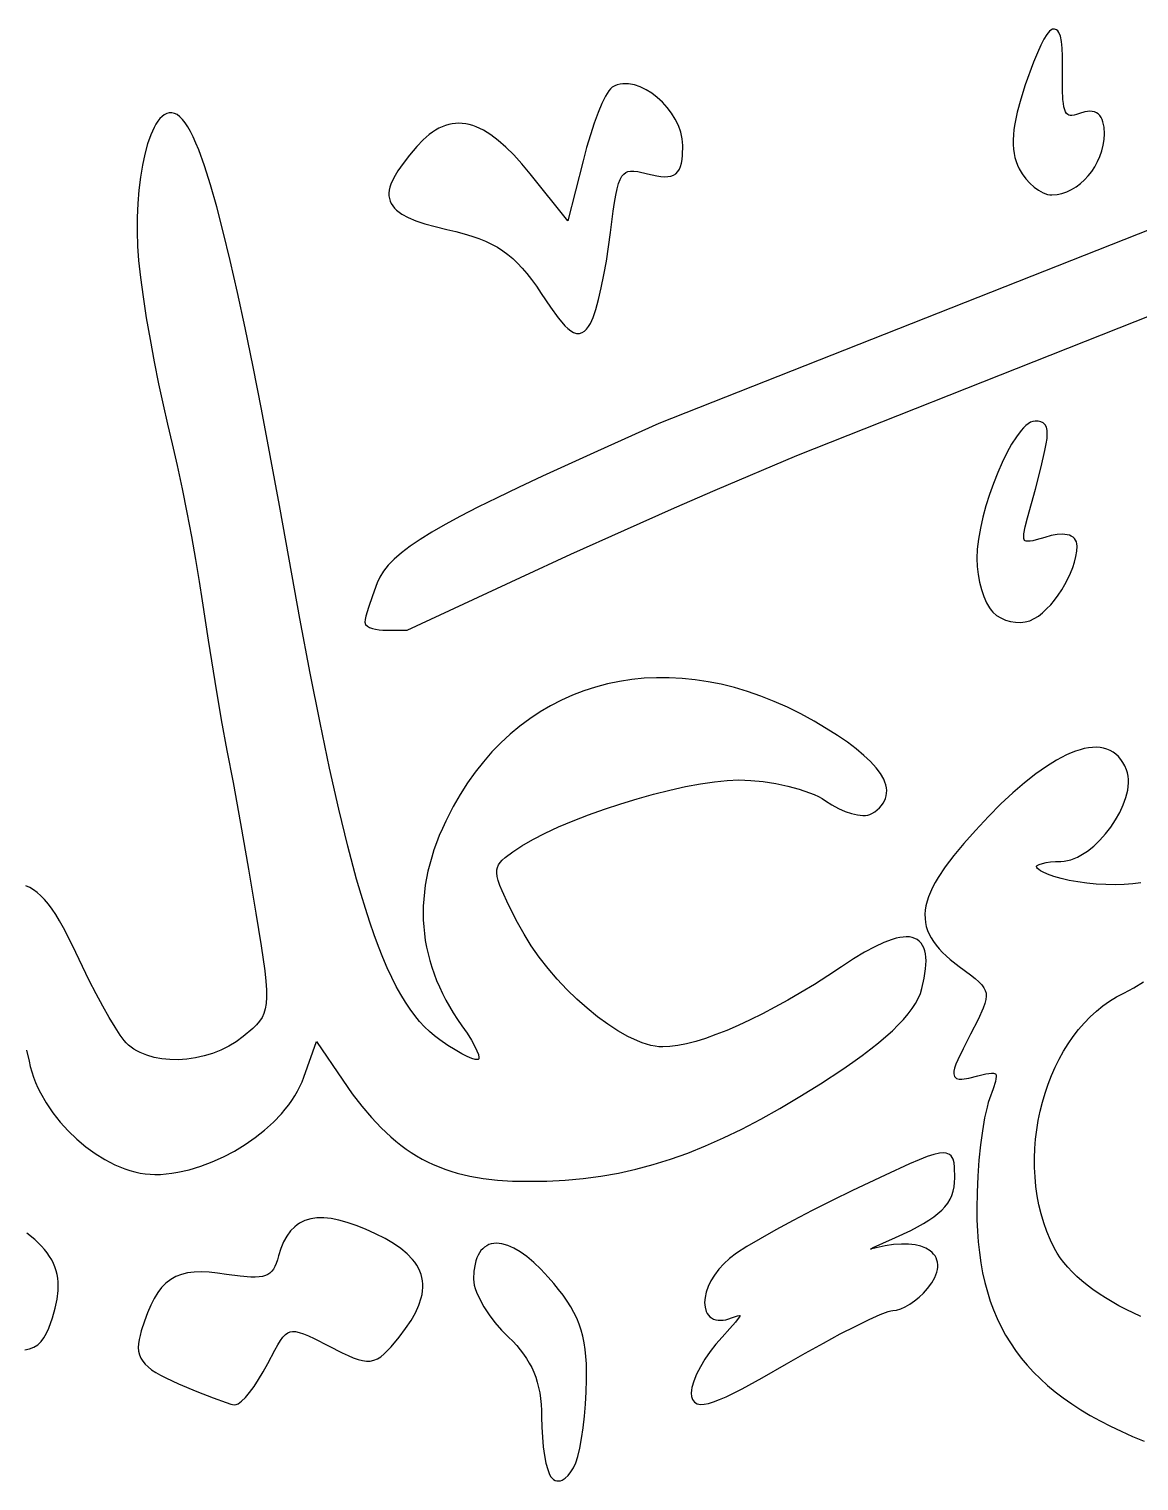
# Model space of a CAD drawing. Extents: x -592 to 638, y 287 to 852.
# Drawn here: x -273.5 to -230.3, y 401.2 to 457.8 of the extents above; entities that cross this region are included whole.
import ezdxf

# ---------------------------------------------------------------- set-up
doc = ezdxf.new("R2010")
doc.units = 0
doc.layers.add('COUCHE_1', color=18, linetype='CONTINUOUS')

msp = doc.modelspace()

# ---------------------------------------------------------------- linework, layer by layer
at = {"layer": 'COUCHE_1'}
for points in [[(-233.639, 457.763), (-233.705, 457.732), (-233.764, 457.685), (-233.87, 457.56), (-233.982, 457.377), (-234.103, 457.139), (-234.235, 456.842), (-234.379, 456.485), (-234.704, 455.592), (-234.883, 455.039), (-235.02, 454.535), (-235.114, 454.076), (-235.145, 453.86), (-235.166, 453.656), (-235.176, 453.461), (-235.176, 453.275), (-235.165, 453.098), (-235.142, 452.929), (-235.109, 452.769), (-235.065, 452.616), (-235.01, 452.471), (-234.944, 452.333), (-234.821, 452.13), (-234.679, 451.941), (-234.522, 451.769), (-234.356, 451.618), (-234.184, 451.493), (-234.01, 451.396), (-233.839, 451.334), (-233.751, 451.317), (-233.667, 451.311), (-233.469, 451.325), (-233.275, 451.365), (-233.085, 451.43), (-232.901, 451.517), (-232.724, 451.625), (-232.556, 451.751), (-232.398, 451.894), (-232.251, 452.053), (-232.116, 452.226), (-231.995, 452.411), (-231.888, 452.607), (-231.797, 452.812), (-231.724, 453.024), (-231.67, 453.243), (-231.637, 453.467), (-231.625, 453.693), (-231.638, 453.945), (-231.678, 454.154), (-231.71, 454.248), (-231.751, 454.33), (-231.801, 454.402), (-231.862, 454.462), (-231.932, 454.51), (-232.011, 454.543), (-232.096, 454.562), (-232.186, 454.568), (-232.281, 454.561), (-232.383, 454.543), (-232.593, 454.477), (-232.709, 454.437), (-232.807, 454.412), (-232.89, 454.402), (-232.956, 454.405), (-233.01, 454.419), (-233.054, 454.445), (-233.094, 454.485), (-233.133, 454.544), (-233.168, 454.627), (-233.198, 454.735), (-233.222, 454.867), (-233.24, 455.023), (-233.259, 455.416), (-233.256, 455.914), (-233.251, 456.343), (-233.256, 456.715), (-233.272, 457.029), (-233.299, 457.285), (-233.338, 457.486), (-233.393, 457.634), (-233.435, 457.696), (-233.491, 457.745), (-233.563, 457.77)], [(-257.033, 454.082), (-257.163, 454.055), (-257.293, 454.017), (-257.421, 453.967), (-257.547, 453.908), (-257.672, 453.837), (-257.796, 453.756), (-257.92, 453.664), (-258.162, 453.452), (-258.4, 453.199), (-258.692, 452.854), (-258.94, 452.537), (-259.142, 452.246), (-259.3, 451.978), (-259.411, 451.73), (-259.45, 451.61), (-259.476, 451.495), (-259.489, 451.383), (-259.488, 451.274), (-259.473, 451.169), (-259.444, 451.068), (-259.401, 450.972), (-259.344, 450.88), (-259.274, 450.794), (-259.192, 450.714), (-259.097, 450.637), (-258.989, 450.564), (-258.74, 450.43), (-258.439, 450.306), (-258.088, 450.189), (-257.685, 450.076), (-257.229, 449.966), (-256.88, 449.883), (-256.559, 449.797), (-256.261, 449.706), (-255.985, 449.61), (-255.729, 449.506), (-255.49, 449.394), (-255.267, 449.273), (-255.056, 449.139), (-254.856, 448.993), (-254.663, 448.833), (-254.477, 448.656), (-254.295, 448.461), (-254.114, 448.247), (-253.932, 448.012), (-253.748, 447.755), (-253.559, 447.473), (-253.199, 446.937), (-252.895, 446.521), (-252.76, 446.354), (-252.635, 446.216), (-252.517, 446.104), (-252.405, 446.017), (-252.295, 445.956), (-252.185, 445.922), (-252.074, 445.919), (-251.969, 445.949), (-251.875, 446.007), (-251.792, 446.088), (-251.715, 446.189), (-251.641, 446.31), (-251.539, 446.538), (-251.433, 446.855), (-251.325, 447.245), (-251.218, 447.698), (-251.115, 448.198), (-251.019, 448.732), (-250.932, 449.286), (-250.859, 449.844), (-250.754, 450.675), (-250.704, 451.014), (-250.653, 451.305), (-250.6, 451.551), (-250.543, 451.753), (-250.482, 451.914), (-250.416, 452.036), (-250.345, 452.123), (-250.269, 452.182), (-250.182, 452.218), (-250.076, 452.237), (-249.948, 452.236), (-249.798, 452.219), (-249.415, 452.136), (-249.054, 452.056), (-248.897, 452.032), (-248.755, 452.021), (-248.627, 452.024), (-248.509, 452.042), (-248.403, 452.08), (-248.31, 452.138), (-248.233, 452.217), (-248.173, 452.313), (-248.128, 452.424), (-248.095, 452.551), (-248.072, 452.694), (-248.057, 452.856), (-248.047, 453.237), (-248.052, 453.368), (-248.068, 453.5), (-248.126, 453.758), (-248.217, 454.013), (-248.338, 454.259), (-248.485, 454.494), (-248.654, 454.715), (-248.841, 454.92), (-249.042, 455.105), (-249.255, 455.268), (-249.477, 455.406), (-249.703, 455.516), (-249.931, 455.593), (-250.156, 455.635), (-250.27, 455.642), (-250.381, 455.637), (-250.489, 455.622), (-250.595, 455.595), (-250.697, 455.555), (-250.798, 455.501), (-250.862, 455.447), (-250.927, 455.368), (-251.056, 455.157), (-251.195, 454.869), (-251.343, 454.514), (-251.494, 454.102), (-251.645, 453.645), (-251.792, 453.152), (-251.93, 452.637), (-252.519, 450.306), (-253.992, 452.137), (-254.316, 452.525), (-254.63, 452.871), (-254.936, 453.174), (-255.233, 453.434), (-255.523, 453.652), (-255.806, 453.827), (-255.948, 453.9), (-256.087, 453.961), (-256.225, 454.011), (-256.362, 454.051), (-256.498, 454.079), (-256.633, 454.097), (-256.767, 454.103), (-256.901, 454.098)], [(-236.581, 436.845), (-236.545, 436.537), (-236.489, 436.235), (-236.415, 435.945), (-236.324, 435.676), (-236.219, 435.435), (-236.102, 435.231), (-236.037, 435.142), (-235.969, 435.065), (-235.823, 434.942), (-235.656, 434.84), (-235.474, 434.76), (-235.283, 434.704), (-235.087, 434.671), (-234.892, 434.664), (-234.703, 434.685), (-234.525, 434.734), (-234.359, 434.813), (-234.195, 434.916), (-234.032, 435.044), (-233.872, 435.191), (-233.716, 435.356), (-233.566, 435.537), (-233.422, 435.73), (-233.286, 435.934), (-233.159, 436.145), (-233.045, 436.362), (-232.942, 436.581), (-232.855, 436.801), (-232.784, 437.019), (-232.73, 437.233), (-232.697, 437.441), (-232.685, 437.64), (-232.691, 437.722), (-232.71, 437.799), (-232.743, 437.87), (-232.788, 437.932), (-232.846, 437.985), (-232.912, 438.027), (-232.986, 438.058), (-233.07, 438.081), (-233.25, 438.1), (-233.458, 438.088), (-233.693, 438.045), (-233.949, 437.975), (-234.28, 437.878), (-234.41, 437.848), (-234.52, 437.83), (-234.606, 437.824), (-234.668, 437.831), (-234.706, 437.844), (-234.729, 437.862), (-234.746, 437.89), (-234.759, 437.939), (-234.764, 438.013), (-234.758, 438.111), (-234.709, 438.382), (-234.616, 438.744), (-234.312, 439.856), (-234.086, 440.718), (-233.937, 441.362), (-233.889, 441.614), (-233.859, 441.825), (-233.847, 442), (-233.852, 442.145), (-233.878, 442.266), (-233.929, 442.366), (-234.006, 442.44), (-234.1, 442.482), (-234.202, 442.501), (-234.314, 442.506), (-234.407, 442.493), (-234.503, 442.457), (-234.595, 442.402), (-234.686, 442.33), (-234.777, 442.243), (-234.869, 442.14), (-235.052, 441.897), (-235.237, 441.604), (-235.421, 441.268), (-235.602, 440.898), (-235.777, 440.498), (-235.943, 440.078), (-236.096, 439.644), (-236.235, 439.203), (-236.355, 438.763), (-236.454, 438.33), (-236.529, 437.913), (-236.577, 437.517), (-236.593, 437.15)], [(-247.595, 404.312), (-247.488, 404.248), (-247.359, 404.222), (-247.212, 404.228), (-247.042, 404.26), (-246.846, 404.32), (-246.62, 404.405), (-246.361, 404.518), (-246.067, 404.659), (-245.736, 404.828), (-244.954, 405.254), (-244, 405.802), (-243.272, 406.221), (-242.569, 406.61), (-241.909, 406.964), (-241.308, 407.272), (-240.784, 407.525), (-240.356, 407.716), (-240.041, 407.836), (-239.937, 407.864), (-239.864, 407.874), (-239.721, 407.892), (-239.553, 407.944), (-239.377, 408.025), (-239.197, 408.129), (-239.016, 408.254), (-238.839, 408.398), (-238.671, 408.556), (-238.516, 408.727), (-238.35, 408.949), (-238.228, 409.164), (-238.151, 409.367), (-238.127, 409.469), (-238.115, 409.566), (-238.114, 409.661), (-238.124, 409.752), (-238.146, 409.84), (-238.178, 409.923), (-238.221, 410.001), (-238.275, 410.074), (-238.337, 410.14), (-238.41, 410.202), (-238.576, 410.302), (-238.773, 410.379), (-238.999, 410.432), (-239.253, 410.461), (-239.532, 410.464), (-239.835, 410.442), (-240.163, 410.393), (-240.51, 410.318), (-240.738, 410.265), (-240.626, 410.324), (-240.253, 410.502), (-239.763, 410.721), (-239.166, 410.996), (-238.906, 411.129), (-238.671, 411.259), (-238.46, 411.388), (-238.272, 411.517), (-238.105, 411.648), (-237.958, 411.781), (-237.832, 411.918), (-237.725, 412.059), (-237.637, 412.207), (-237.568, 412.36), (-237.515, 412.52), (-237.48, 412.686), (-237.459, 412.86), (-237.453, 413.042), (-237.46, 413.457), (-237.479, 413.627), (-237.519, 413.77), (-237.553, 413.838), (-237.596, 413.896), (-237.651, 413.944), (-237.716, 413.98), (-237.789, 414.003), (-237.871, 414.014), (-238.047, 414.003), (-238.263, 413.954), (-238.524, 413.869), (-238.838, 413.747), (-239.213, 413.586), (-240.168, 413.147), (-241.437, 412.543), (-242.228, 412.158), (-243.003, 411.767), (-243.742, 411.382), (-244.426, 411.013), (-245.035, 410.671), (-245.55, 410.366), (-245.953, 410.108), (-246.225, 409.907), (-246.45, 409.698), (-246.645, 409.48), (-246.81, 409.257), (-246.946, 409.032), (-247.053, 408.809), (-247.13, 408.592), (-247.177, 408.382), (-247.194, 408.184), (-247.179, 408.001), (-247.131, 407.839), (-247.091, 407.762), (-247.044, 407.694), (-246.986, 407.635), (-246.92, 407.585), (-246.845, 407.545), (-246.762, 407.517), (-246.673, 407.5), (-246.578, 407.494), (-246.476, 407.5), (-246.369, 407.518), (-246.256, 407.547), (-246.141, 407.587), (-245.917, 407.664), (-245.839, 407.683), (-245.811, 407.686), (-245.815, 407.679), (-245.852, 407.615), (-245.992, 407.427), (-246.211, 407.171), (-246.512, 406.844), (-246.752, 406.571), (-246.977, 406.281), (-247.18, 405.983), (-247.358, 405.687), (-247.506, 405.399), (-247.619, 405.129), (-247.691, 404.884), (-247.711, 404.769), (-247.718, 404.662), (-247.707, 404.529), (-247.668, 404.41)], [(-268.986, 405.787), (-268.87, 405.678), (-268.732, 405.571), (-268.572, 405.466), (-268.388, 405.361), (-268.18, 405.253), (-267.686, 405.026), (-266.973, 404.724), (-266.33, 404.47), (-265.828, 404.291), (-265.647, 404.236), (-265.516, 404.208), (-265.443, 404.214), (-265.368, 404.244), (-265.231, 404.341), (-265.08, 404.49), (-264.917, 404.685), (-264.745, 404.92), (-264.567, 405.191), (-264.388, 405.491), (-264.213, 405.813), (-263.939, 406.335), (-263.823, 406.539), (-263.716, 406.708), (-263.617, 406.842), (-263.523, 406.94), (-263.433, 407.007), (-263.341, 407.047), (-263.241, 407.063), (-263.123, 407.056), (-262.983, 407.025), (-262.817, 406.968), (-262.623, 406.886), (-262.4, 406.78), (-261.848, 406.499), (-261.309, 406.226), (-261.082, 406.12), (-260.878, 406.033), (-260.694, 405.968), (-260.524, 405.924), (-260.366, 405.904), (-260.216, 405.908), (-260.074, 405.939), (-259.938, 405.997), (-259.807, 406.079), (-259.678, 406.185), (-259.546, 406.313), (-259.407, 406.466), (-259.093, 406.844), (-258.841, 407.173), (-258.627, 407.488), (-258.454, 407.791), (-258.321, 408.083), (-258.229, 408.364), (-258.197, 408.503), (-258.177, 408.639), (-258.168, 408.772), (-258.169, 408.903), (-258.181, 409.032), (-258.204, 409.158), (-258.238, 409.283), (-258.284, 409.404), (-258.34, 409.523), (-258.406, 409.639), (-258.483, 409.752), (-258.572, 409.865), (-258.777, 410.078), (-259.025, 410.285), (-259.313, 410.484), (-259.643, 410.677), (-260.013, 410.866), (-260.403, 411.043), (-260.77, 411.19), (-261.115, 411.308), (-261.439, 411.396), (-261.743, 411.454), (-262.027, 411.481), (-262.292, 411.478), (-262.538, 411.442), (-262.763, 411.375), (-262.871, 411.327), (-262.972, 411.273), (-263.068, 411.21), (-263.161, 411.137), (-263.325, 410.973), (-263.471, 410.776), (-263.595, 410.549), (-263.701, 410.293), (-263.788, 410.01), (-263.834, 409.847), (-263.882, 409.707), (-263.935, 409.587), (-263.992, 409.486), (-264.055, 409.402), (-264.126, 409.334), (-264.207, 409.278), (-264.301, 409.235), (-264.412, 409.202), (-264.542, 409.181), (-264.694, 409.171), (-264.866, 409.172), (-265.288, 409.208), (-265.816, 409.284), (-266.17, 409.335), (-266.498, 409.368), (-266.8, 409.381), (-267.078, 409.372), (-267.335, 409.34), (-267.572, 409.283), (-267.791, 409.198), (-267.991, 409.086), (-268.175, 408.944), (-268.342, 408.773), (-268.496, 408.572), (-268.638, 408.341), (-268.77, 408.079), (-268.895, 407.784), (-269.016, 407.455), (-269.134, 407.09), (-269.185, 406.909), (-269.222, 406.741), (-269.245, 406.582), (-269.251, 406.432), (-269.24, 406.289), (-269.208, 406.153), (-269.156, 406.024), (-269.081, 405.903)], [(-253.544, 403.73), (-253.537, 403.331), (-253.514, 402.941), (-253.479, 402.573), (-253.431, 402.234), (-253.374, 401.935), (-253.307, 401.682), (-253.231, 401.486), (-253.186, 401.406), (-253.136, 401.342), (-253.079, 401.295), (-253.017, 401.262), (-252.95, 401.244), (-252.882, 401.24), (-252.814, 401.249), (-252.745, 401.272), (-252.624, 401.343), (-252.508, 401.451), (-252.4, 401.589), (-252.301, 401.756), (-252.213, 401.95), (-252.134, 402.197), (-252.059, 402.514), (-251.991, 402.887), (-251.93, 403.307), (-251.878, 403.759), (-251.837, 404.23), (-251.808, 404.709), (-251.793, 405.182), (-251.791, 405.503), (-251.799, 405.805), (-251.817, 406.091), (-251.845, 406.363), (-251.885, 406.622), (-251.938, 406.872), (-252.003, 407.112), (-252.082, 407.345), (-252.175, 407.574), (-252.284, 407.798), (-252.408, 408.021), (-252.548, 408.244), (-252.705, 408.469), (-252.88, 408.698), (-253.072, 408.933), (-253.284, 409.176), (-253.571, 409.482), (-253.851, 409.748), (-254.121, 409.974), (-254.38, 410.16), (-254.628, 410.306), (-254.865, 410.411), (-255.088, 410.475), (-255.198, 410.491), (-255.303, 410.496), (-255.405, 410.49), (-255.502, 410.472), (-255.595, 410.442), (-255.682, 410.4), (-255.764, 410.347), (-255.839, 410.282), (-255.906, 410.207), (-255.967, 410.122), (-256.02, 410.026), (-256.066, 409.922), (-256.105, 409.807), (-256.137, 409.682), (-256.179, 409.408), (-256.193, 409.093), (-256.186, 408.98), (-256.164, 408.859), (-256.129, 408.731), (-256.082, 408.595), (-255.956, 408.314), (-255.79, 408.016), (-255.59, 407.711), (-255.361, 407.408), (-255.108, 407.115), (-254.839, 406.843), (-254.67, 406.677), (-254.515, 406.512), (-254.374, 406.346), (-254.244, 406.178), (-254.127, 406.007), (-254.022, 405.832), (-253.928, 405.654), (-253.845, 405.47), (-253.772, 405.281), (-253.711, 405.085), (-253.659, 404.882), (-253.617, 404.67), (-253.585, 404.45), (-253.562, 404.221), (-253.549, 403.982)]]:
    msp.add_lwpolyline(points, close=True, dxfattribs=at)
for points in [[(-273.603, 418.015), (-273.505, 417.581), (-273.458, 417.375), (-273.399, 417.167), (-273.33, 416.96), (-273.25, 416.755), (-273.16, 416.551), (-273.06, 416.349), (-272.836, 415.956), (-272.579, 415.576), (-272.293, 415.212), (-271.983, 414.868), (-271.65, 414.547), (-271.298, 414.252), (-270.932, 413.985), (-270.555, 413.751), (-270.361, 413.647), (-270.167, 413.552), (-269.972, 413.466), (-269.776, 413.391), (-269.579, 413.326), (-269.382, 413.272), (-269.185, 413.229), (-268.989, 413.198), (-268.795, 413.179), (-268.602, 413.173), (-268.383, 413.178), (-268.163, 413.194), (-267.94, 413.221), (-267.716, 413.257), (-267.267, 413.357), (-266.817, 413.492), (-266.371, 413.66), (-265.933, 413.859), (-265.507, 414.084), (-265.095, 414.335), (-264.702, 414.609), (-264.332, 414.902), (-263.988, 415.214), (-263.675, 415.54), (-263.53, 415.709), (-263.395, 415.881), (-263.27, 416.055), (-263.154, 416.232), (-263.049, 416.411), (-262.955, 416.592), (-262.872, 416.774), (-262.802, 416.957), (-262.316, 418.35), (-261.288, 416.839), (-260.917, 416.315), (-260.547, 415.833), (-260.175, 415.392), (-259.798, 414.993), (-259.416, 414.633), (-259.22, 414.466), (-259.023, 414.31), (-258.822, 414.163), (-258.618, 414.024), (-258.411, 413.895), (-258.2, 413.775), (-257.984, 413.663), (-257.765, 413.559), (-257.54, 413.464), (-257.311, 413.377), (-257.076, 413.298), (-256.836, 413.227), (-256.339, 413.107), (-255.815, 413.017), (-255.264, 412.954), (-254.682, 412.918), (-254.068, 412.906), (-253.336, 412.918), (-252.621, 412.955), (-251.921, 413.018), (-251.232, 413.109), (-250.551, 413.228), (-249.875, 413.376), (-249.201, 413.555), (-248.525, 413.765), (-247.844, 414.008), (-247.156, 414.284), (-246.456, 414.596), (-245.742, 414.942), (-245.011, 415.326), (-244.259, 415.747), (-243.483, 416.207), (-242.679, 416.708), (-241.815, 417.274), (-241.424, 417.544), (-241.062, 417.805), (-240.727, 418.058), (-240.418, 418.303), (-240.137, 418.54), (-239.881, 418.771), (-239.65, 418.994), (-239.445, 419.212), (-239.265, 419.423), (-239.11, 419.63), (-238.978, 419.832), (-238.871, 420.03), (-238.787, 420.225), (-238.728, 420.415), (-238.639, 420.819), (-238.586, 421.177), (-238.57, 421.489), (-238.576, 421.631), (-238.592, 421.762), (-238.618, 421.882), (-238.654, 421.992), (-238.702, 422.092), (-238.762, 422.18), (-238.833, 422.256), (-238.916, 422.318), (-239.009, 422.366), (-239.111, 422.399), (-239.221, 422.419), (-239.339, 422.425), (-239.464, 422.418), (-239.597, 422.399), (-239.737, 422.368), (-239.887, 422.325), (-240.209, 422.205), (-240.567, 422.038), (-240.961, 421.825), (-241.391, 421.567), (-241.858, 421.262), (-242.393, 420.909), (-242.921, 420.574), (-243.441, 420.257), (-243.954, 419.96), (-244.455, 419.682), (-244.945, 419.425), (-245.422, 419.189), (-245.883, 418.975), (-246.328, 418.784), (-246.753, 418.616), (-247.159, 418.472), (-247.543, 418.353), (-247.904, 418.26), (-248.238, 418.193), (-248.546, 418.152), (-248.824, 418.138), (-248.972, 418.145), (-249.127, 418.165), (-249.289, 418.198), (-249.458, 418.244), (-249.633, 418.302), (-249.812, 418.372), (-250.187, 418.547), (-250.574, 418.765), (-250.97, 419.022), (-251.371, 419.316), (-251.773, 419.642), (-252.17, 419.996), (-252.559, 420.376), (-252.935, 420.777), (-253.294, 421.196), (-253.633, 421.629), (-253.946, 422.073), (-254.229, 422.524), (-254.48, 422.979), (-254.829, 423.673), (-255.081, 424.212), (-255.169, 424.429), (-255.233, 424.616), (-255.274, 424.777), (-255.292, 424.913), (-255.288, 425.028), (-255.266, 425.129), (-255.224, 425.222), (-255.161, 425.314), (-255.074, 425.409), (-254.963, 425.508), (-254.669, 425.734), (-254.312, 425.972), (-253.89, 426.215), (-253.411, 426.46), (-252.884, 426.703), (-252.317, 426.942), (-251.719, 427.175), (-251.097, 427.398), (-250.461, 427.608), (-249.819, 427.804), (-249.18, 427.982), (-248.551, 428.14), (-247.94, 428.274), (-247.358, 428.384), (-246.811, 428.465), (-246.31, 428.515), (-245.861, 428.533), (-245.393, 428.516), (-244.909, 428.468), (-244.424, 428.393), (-243.953, 428.293), (-243.509, 428.173), (-243.107, 428.034), (-242.928, 427.961), (-242.765, 427.884), (-242.62, 427.805), (-242.491, 427.723), (-242.24, 427.562), (-241.982, 427.423), (-241.725, 427.31), (-241.477, 427.225), (-241.244, 427.169), (-241.032, 427.147), (-240.932, 427.15), (-240.84, 427.162), (-240.754, 427.186), (-240.68, 427.222), (-240.568, 427.297), (-240.469, 427.374), (-240.381, 427.454), (-240.305, 427.539), (-240.24, 427.627), (-240.187, 427.72), (-240.147, 427.816), (-240.119, 427.916), (-240.104, 428.019), (-240.102, 428.123), (-240.113, 428.23), (-240.136, 428.338), (-240.17, 428.447), (-240.218, 428.558), (-240.343, 428.781), (-240.515, 429.011), (-240.729, 429.247), (-240.988, 429.491), (-241.29, 429.742), (-241.635, 430.001), (-242.024, 430.267), (-242.457, 430.541), (-242.933, 430.823), (-243.449, 431.106), (-243.967, 431.362), (-244.485, 431.593), (-245.003, 431.798), (-245.519, 431.976), (-246.035, 432.13), (-246.548, 432.257), (-247.059, 432.359), (-247.566, 432.436), (-248.07, 432.487), (-248.569, 432.513), (-249.064, 432.515), (-249.553, 432.491), (-250.035, 432.443), (-250.511, 432.37), (-250.98, 432.272), (-251.441, 432.151), (-251.893, 432.004), (-252.336, 431.834), (-252.769, 431.64), (-253.192, 431.422), (-253.604, 431.181), (-254.004, 430.916), (-254.392, 430.628), (-254.768, 430.316), (-255.13, 429.982), (-255.478, 429.624), (-255.812, 429.244), (-256.131, 428.841), (-256.434, 428.416), (-256.721, 427.969), (-256.991, 427.5), (-257.28, 426.932), (-257.41, 426.649), (-257.529, 426.368), (-257.638, 426.088), (-257.737, 425.809), (-257.825, 425.532), (-257.903, 425.255), (-257.97, 424.98), (-258.028, 424.705), (-258.074, 424.432), (-258.111, 424.16), (-258.137, 423.889), (-258.152, 423.62), (-258.157, 423.351), (-258.152, 423.084), (-258.136, 422.817), (-258.11, 422.552), (-258.073, 422.288), (-258.026, 422.025), (-257.968, 421.764), (-257.9, 421.503), (-257.822, 421.244), (-257.733, 420.986), (-257.634, 420.729), (-257.524, 420.473), (-257.404, 420.218), (-257.274, 419.965), (-257.134, 419.713), (-256.983, 419.462), (-256.821, 419.212), (-256.651, 418.964), (-256.446, 418.668), (-256.28, 418.407), (-256.151, 418.181), (-256.06, 417.99), (-256.005, 417.839), (-255.985, 417.728), (-255.986, 417.696), (-255.991, 417.675), (-255.997, 417.665), (-256.003, 417.66), (-256.015, 417.654), (-256.035, 417.65), (-256.129, 417.655), (-256.265, 417.693), (-256.442, 417.766), (-256.657, 417.875), (-256.907, 418.02), (-257.192, 418.2), (-257.509, 418.417), (-257.713, 418.569), (-257.911, 418.738), (-258.106, 418.925), (-258.296, 419.132), (-258.483, 419.359), (-258.668, 419.608), (-258.849, 419.879), (-259.028, 420.174), (-259.205, 420.495), (-259.38, 420.841), (-259.553, 421.214), (-259.725, 421.615), (-259.896, 422.046), (-260.067, 422.506), (-260.237, 422.998), (-260.407, 423.522), (-260.577, 424.079), (-260.748, 424.67), (-261.092, 425.96), (-261.442, 427.399), (-261.801, 428.995), (-262.172, 430.758), (-262.556, 432.695), (-262.956, 434.815), (-263.376, 437.126), (-263.754, 439.221), (-264.115, 441.167), (-264.458, 442.966), (-264.784, 444.621), (-265.095, 446.136), (-265.391, 447.513), (-265.673, 448.756), (-265.941, 449.868), (-266.197, 450.851), (-266.441, 451.71), (-266.675, 452.446), (-266.898, 453.064), (-267.006, 453.331), (-267.113, 453.569), (-267.217, 453.779), (-267.321, 453.962), (-267.423, 454.119), (-267.526, 454.25), (-267.63, 454.356), (-267.736, 454.436), (-267.836, 454.485), (-267.94, 454.51), (-268.044, 454.508), (-268.145, 454.482), (-268.24, 454.434), (-268.328, 454.367), (-268.411, 454.283), (-268.489, 454.184), (-268.564, 454.07), (-268.636, 453.94), (-268.768, 453.645), (-268.888, 453.297), (-268.996, 452.904), (-269.089, 452.47), (-269.167, 452.001), (-269.228, 451.502), (-269.272, 450.979), (-269.296, 450.437), (-269.3, 449.882), (-269.283, 449.319), (-269.242, 448.753), (-269.169, 448.095), (-269.067, 447.345), (-268.941, 446.53), (-268.796, 445.676), (-268.635, 444.808), (-268.464, 443.952), (-268.287, 443.135), (-268.109, 442.383), (-267.927, 441.621), (-267.738, 440.776), (-267.548, 439.874), (-267.361, 438.943), (-267.183, 438.013), (-267.021, 437.111), (-266.878, 436.265), (-266.762, 435.504), (-266.534, 433.979), (-266.276, 432.371), (-266.02, 430.872), (-265.798, 429.674), (-265.563, 428.437), (-265.273, 426.832), (-264.965, 425.065), (-264.675, 423.344), (-264.469, 422.074), (-264.33, 421.098), (-264.288, 420.705), (-264.263, 420.367), (-264.259, 420.078), (-264.273, 419.832), (-264.307, 419.623), (-264.36, 419.443), (-264.434, 419.283), (-264.529, 419.137), (-264.648, 418.995), (-264.792, 418.853), (-265.162, 418.539), (-265.436, 418.338), (-265.729, 418.162), (-266.038, 418.012), (-266.36, 417.887), (-266.69, 417.787), (-267.024, 417.713), (-267.36, 417.665), (-267.693, 417.642), (-268.019, 417.646), (-268.335, 417.675), (-268.637, 417.731), (-268.921, 417.812), (-269.185, 417.92), (-269.306, 417.982), (-269.421, 418.051), (-269.529, 418.126), (-269.63, 418.208), (-269.723, 418.295), (-269.807, 418.388), (-269.963, 418.599), (-270.158, 418.902), (-270.384, 419.281), (-270.632, 419.721), (-270.895, 420.209), (-271.163, 420.729), (-271.43, 421.267), (-271.688, 421.811), (-272.013, 422.482), (-272.169, 422.777), (-272.32, 423.046), (-272.467, 423.289), (-272.612, 423.507), (-272.756, 423.702), (-272.899, 423.874), (-273.042, 424.024), (-273.187, 424.152), (-273.333, 424.259), (-273.483, 424.346), (-273.635, 424.413)], [(-225.672, 451.608), (-248.981, 442.406), (-251.367, 441.335), (-253.511, 440.359), (-254.439, 439.924), (-255.277, 439.522), (-256.03, 439.149), (-256.701, 438.803), (-257.296, 438.481), (-257.819, 438.181), (-258.275, 437.899), (-258.668, 437.632), (-259.002, 437.379), (-259.283, 437.135), (-259.514, 436.899), (-259.7, 436.666), (-259.845, 436.434), (-259.95, 436.204), (-260.136, 435.697), (-260.287, 435.249), (-260.39, 434.904), (-260.42, 434.78), (-260.433, 434.68), (-260.402, 434.589), (-260.331, 434.52), (-260.242, 434.47), (-260.136, 434.432), (-260.014, 434.401), (-259.877, 434.379), (-259.727, 434.365), (-259.569, 434.36), (-258.782, 434.36), (-254.361, 436.42), (-252.401, 437.322), (-250.32, 438.263), (-248.364, 439.131), (-246.784, 439.815), (-243.607, 441.161), (-211.943, 453.702)], [(-230.199, 424.527), (-230.511, 424.484), (-230.848, 424.459), (-231.203, 424.45), (-231.569, 424.457), (-231.938, 424.479), (-232.304, 424.514), (-232.66, 424.563), (-232.999, 424.623), (-233.313, 424.693), (-233.596, 424.772), (-233.839, 424.859), (-234.037, 424.952), (-234.114, 424.998), (-234.177, 425.044), (-234.223, 425.088), (-234.253, 425.128), (-234.269, 425.161), (-234.272, 425.18), (-234.238, 425.208), (-234.158, 425.245), (-234.04, 425.282), (-233.892, 425.314), (-233.719, 425.339), (-233.528, 425.355), (-233.317, 425.362), (-233.192, 425.37), (-233.062, 425.392), (-232.932, 425.426), (-232.801, 425.473), (-232.672, 425.53), (-232.541, 425.599), (-232.288, 425.762), (-232.041, 425.959), (-231.805, 426.184), (-231.581, 426.432), (-231.375, 426.699), (-231.189, 426.979), (-231.026, 427.267), (-230.891, 427.56), (-230.786, 427.853), (-230.717, 428.139), (-230.696, 428.281), (-230.686, 428.418), (-230.687, 428.553), (-230.699, 428.683), (-230.724, 428.809), (-230.762, 428.929), (-230.826, 429.077), (-230.899, 429.211), (-230.981, 429.332), (-231.072, 429.44), (-231.173, 429.534), (-231.282, 429.615), (-231.399, 429.681), (-231.524, 429.734), (-231.656, 429.771), (-231.794, 429.795), (-231.939, 429.805), (-232.089, 429.801), (-232.245, 429.784), (-232.406, 429.754), (-232.573, 429.711), (-232.744, 429.655), (-232.921, 429.587), (-233.104, 429.506), (-233.483, 429.308), (-233.881, 429.062), (-234.299, 428.767), (-234.733, 428.424), (-235.185, 428.035), (-235.652, 427.598), (-236.133, 427.115), (-236.647, 426.57), (-237.099, 426.063), (-237.492, 425.591), (-237.825, 425.15), (-238.099, 424.738), (-238.214, 424.541), (-238.315, 424.35), (-238.401, 424.165), (-238.472, 423.984), (-238.529, 423.808), (-238.572, 423.636), (-238.599, 423.467), (-238.612, 423.302), (-238.609, 423.141), (-238.592, 422.983), (-238.559, 422.828), (-238.512, 422.676), (-238.451, 422.527), (-238.375, 422.382), (-238.285, 422.238), (-238.182, 422.097), (-238.065, 421.958), (-237.935, 421.82), (-237.792, 421.684), (-237.635, 421.547), (-237.286, 421.275), (-236.834, 420.94), (-236.658, 420.8), (-236.513, 420.672), (-236.4, 420.555), (-236.318, 420.445), (-236.263, 420.339), (-236.232, 420.232), (-236.224, 420.115), (-236.239, 419.982), (-236.278, 419.829), (-236.342, 419.651), (-236.544, 419.208), (-236.838, 418.632), (-237.13, 418.062), (-237.337, 417.632), (-237.41, 417.462), (-237.461, 417.318), (-237.49, 417.196), (-237.494, 417.085), (-237.461, 416.983), (-237.381, 416.912), (-237.281, 416.883), (-237.17, 416.882), (-236.907, 416.925), (-236.558, 417.012), (-236.245, 417.086), (-236.123, 417.107), (-236.023, 417.117), (-235.947, 417.115), (-235.898, 417.105), (-235.871, 417.091), (-235.857, 417.074), (-235.845, 417.042), (-235.84, 416.984), (-235.848, 416.901), (-235.869, 416.794), (-235.954, 416.506), (-236.093, 416.124), (-236.145, 415.973), (-236.195, 415.794), (-236.289, 415.373), (-236.374, 414.877), (-236.447, 414.321), (-236.508, 413.724), (-236.554, 413.101), (-236.583, 412.472), (-236.593, 411.852), (-236.587, 411.403), (-236.568, 410.967), (-236.537, 410.544), (-236.493, 410.132), (-236.435, 409.732), (-236.365, 409.343), (-236.28, 408.965), (-236.182, 408.599), (-236.069, 408.242), (-235.942, 407.897), (-235.801, 407.561), (-235.644, 407.235), (-235.473, 406.919), (-235.286, 406.613), (-235.084, 406.315), (-234.867, 406.027), (-234.633, 405.747), (-234.384, 405.476), (-234.118, 405.213), (-233.837, 404.959), (-233.538, 404.712), (-233.223, 404.472), (-232.891, 404.239), (-232.542, 404.014), (-232.176, 403.794), (-231.792, 403.581), (-231.391, 403.375), (-230.971, 403.173), (-230.534, 402.977), (-230.078, 402.787)], [(-230.202, 407.642), (-230.782, 407.919), (-231.059, 408.064), (-231.327, 408.215), (-231.585, 408.371), (-231.832, 408.53), (-232.068, 408.694), (-232.292, 408.862), (-232.503, 409.032), (-232.7, 409.206), (-232.884, 409.383), (-233.053, 409.561), (-233.207, 409.742), (-233.345, 409.924), (-233.466, 410.107), (-233.57, 410.291), (-233.725, 410.614), (-233.863, 410.947), (-233.983, 411.287), (-234.086, 411.635), (-234.171, 411.988), (-234.239, 412.347), (-234.29, 412.709), (-234.325, 413.075), (-234.343, 413.442), (-234.345, 413.811), (-234.331, 414.18), (-234.302, 414.549), (-234.258, 414.915), (-234.198, 415.279), (-234.124, 415.639), (-234.035, 415.994), (-233.932, 416.343), (-233.814, 416.686), (-233.684, 417.021), (-233.539, 417.347), (-233.382, 417.664), (-233.212, 417.97), (-233.029, 418.264), (-232.834, 418.546), (-232.627, 418.814), (-232.409, 419.068), (-232.178, 419.306), (-231.937, 419.528), (-231.685, 419.733), (-231.423, 419.92), (-231.15, 420.087), (-230.865, 420.236), (-230.479, 420.437), (-230.102, 420.668)], [(-273.668, 406.342), (-273.484, 406.38), (-273.317, 406.448), (-273.169, 406.544), (-273.039, 406.668), (-272.926, 406.817), (-272.828, 406.989), (-272.743, 407.185), (-272.599, 407.59), (-272.488, 407.968), (-272.411, 408.323), (-272.372, 408.657), (-272.367, 408.82), (-272.372, 408.977), (-272.387, 409.13), (-272.413, 409.281), (-272.449, 409.427), (-272.497, 409.571), (-272.556, 409.712), (-272.626, 409.85), (-272.707, 409.985), (-272.799, 410.118), (-272.903, 410.249), (-273.019, 410.38), (-273.284, 410.635), (-273.597, 410.889)]]:
    msp.add_lwpolyline(points, dxfattribs=at)

doc.saveas('drawing.dxf')
